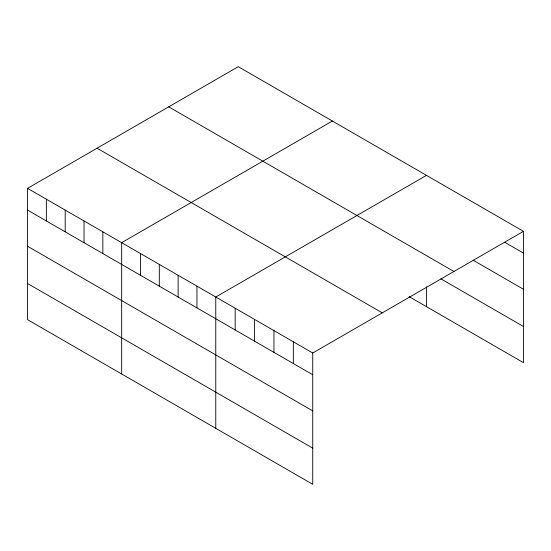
<?xml version="1.0" encoding="UTF-8"?>
<svg xmlns="http://www.w3.org/2000/svg" width="551" height="551" viewBox="0 0 551 551"><rect width="100%" height="100%" fill="white"/><g stroke="black" fill="none" stroke-linecap="round" stroke-linejoin="round"><path stroke-width="0.83" d="M27.55 188.346L312.741 352.998L312.741 484.308L27.55 319.656L27.55 188.346L238.259 66.692L523.45 231.344L523.45 362.654L409.111 296.638M332.37 121.027L121.661 242.681L121.661 373.991M426.488 175.363L215.772 297.017L215.772 428.327M312.741 352.998L523.45 231.344M504.778 242.309L523.45 253.095M473.171 260.224L523.45 289.247M168.723 106.839L453.914 271.491M440.848 278.813L523.45 326.495M97.086 148.205L382.277 312.858M27.55 210.096L312.741 374.749M27.55 246.249L312.741 410.901M27.55 283.496L312.741 448.149M426.488 286.871L426.488 306.673M293.346 341.806L293.346 363.55M273.95 330.607L273.95 352.351M254.562 319.408L254.562 341.159M235.167 308.216L235.167 329.959M196.955 286.148L196.955 307.899M178.131 275.286L178.131 297.03M159.308 264.418L159.308 286.162M140.484 253.55L140.484 275.293M102.837 231.813L102.837 253.563M84.021 220.951L84.021 242.695M65.197 210.083L65.197 231.826M46.374 199.214L46.374 220.958"/></g></svg>
